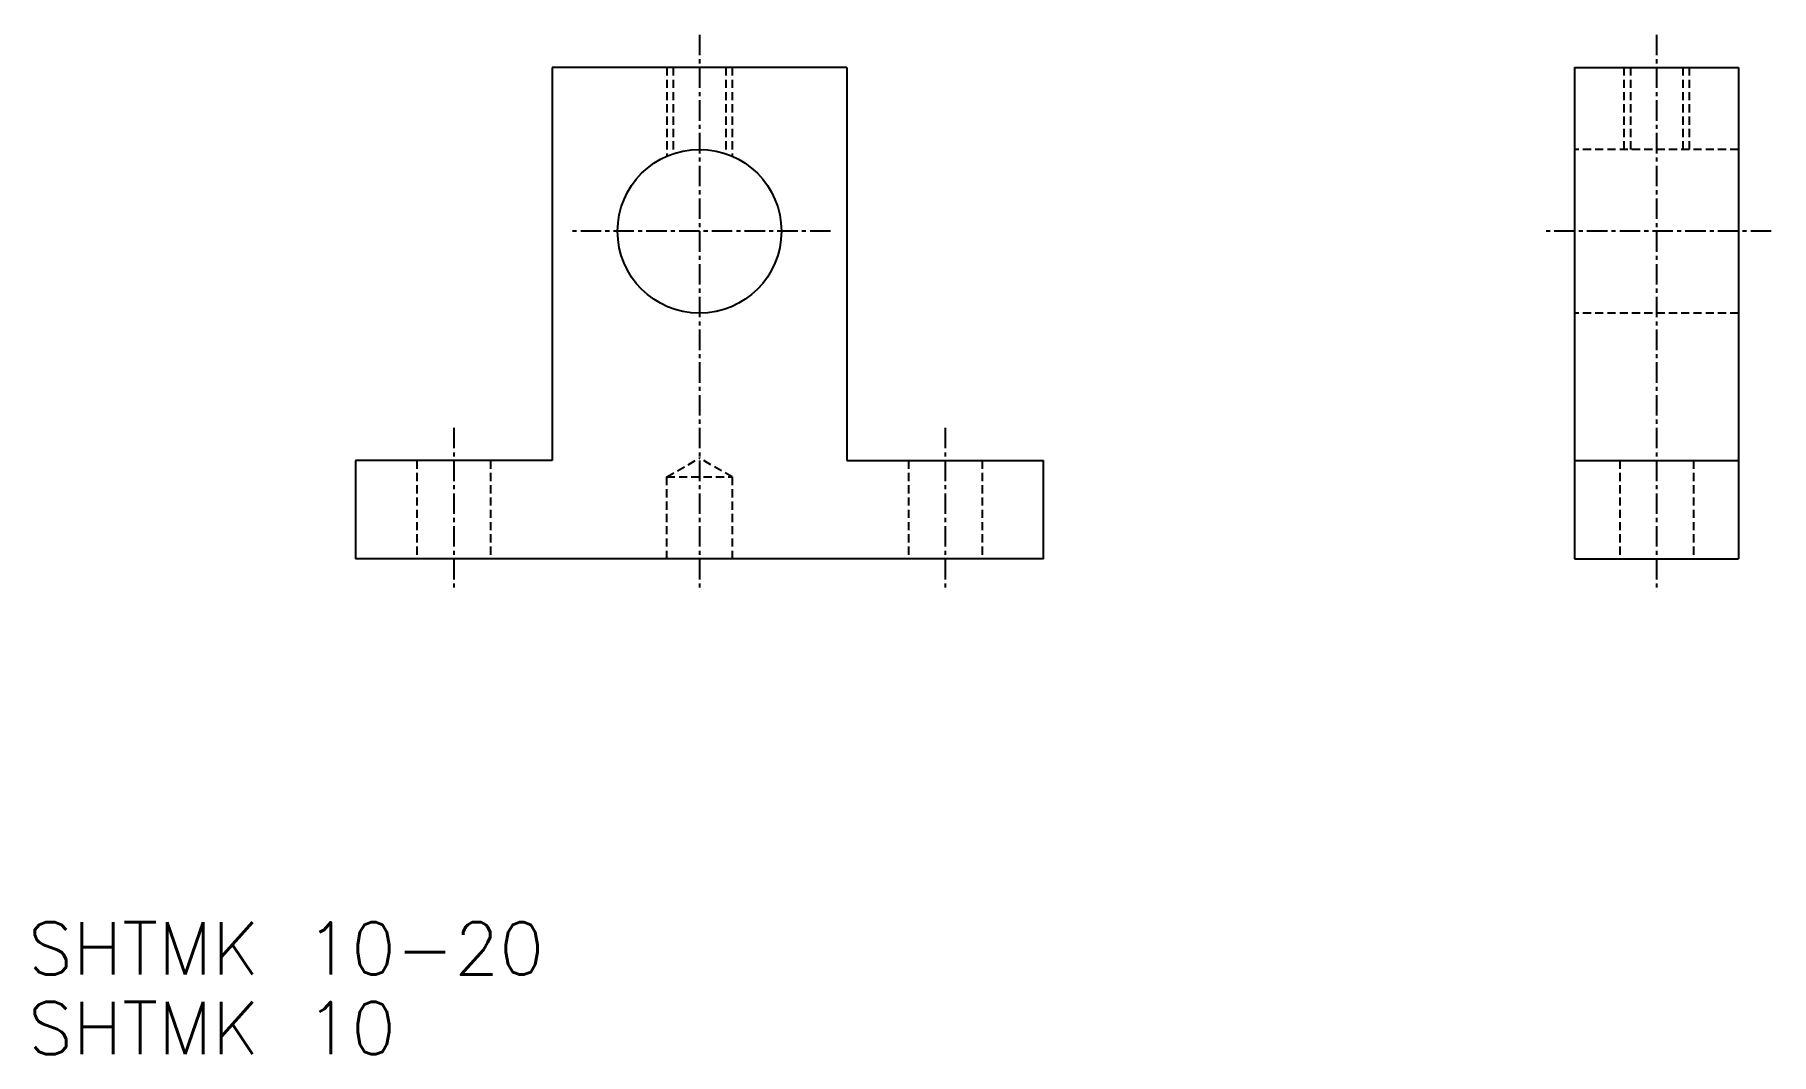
# Model space of a CAD drawing. Extents: x 534 to 640, y 75 to 137.
import ezdxf

# ---------------------------------------------------------------- set-up
doc = ezdxf.new("R2010")
doc.units = 0
doc.linetypes.add('CENTER', pattern=[2, 1.25, -0.25, 0.25, -0.25])
doc.linetypes.add('DASHED', pattern=[0.75, 0.5, -0.25])
doc.layers.get('0').update_dxf_attribs({"linetype": 'CONTINUOUS'})
doc.layers.add('CENTER', color=1, linetype='CENTER')
doc.styles.get("Standard").update_dxf_attribs({"font": 'txt.shx', "bigfont": 'bigfont.shx'})

msp = doc.modelspace()

# ---------------------------------------------------------------- linework, layer by layer
at = {"color": 7, "linetype": 'CONTINUOUS'}
for p, q in [((565.49, 135.05), (565.49, 111.05)), ((583.49, 135.05), (565.49, 135.05)), ((583.49, 135.05), (583.49, 111.05)), ((627.92, 135.05), (627.92, 105.05)), ((627.92, 135.05), (637.92, 135.05)), ((637.92, 135.05), (637.92, 105.05)), ((565.49, 111.05), (553.49, 111.05)), ((553.49, 111.05), (553.49, 105.05)), ((583.49, 111.05), (595.49, 111.05)), ((595.49, 105.05), (595.49, 111.05)), ((627.92, 111.05), (637.92, 111.05)), ((595.49, 105.05), (553.49, 105.05)), ((574.49, 105.05), (574.49, 105.05)), ((584.99, 105.05), (584.99, 105.05)), ((627.92, 105.05), (637.92, 105.05))]:
    msp.add_line(p, q, dxfattribs=at)
at = {"color": 3, "linetype": 'DASHED'}
for p, q in [((572.49, 135.05), (572.49, 129.63)), ((572.89, 135.05), (572.89, 129.78)), ((576.09, 135.05), (576.09, 129.78)), ((576.49, 135.05), (576.49, 129.63)), ((630.92, 135.05), (630.92, 130.05)), ((631.32, 135.05), (631.32, 130.05)), ((634.52, 135.05), (634.52, 130.05)), ((634.92, 135.05), (634.92, 130.05)), ((637.92, 130.05), (627.92, 130.05)), ((637.92, 120.05), (627.92, 120.05)), ((557.24, 111.05), (557.24, 105.05)), ((561.74, 111.05), (561.74, 105.05)), ((572.49, 110.05), (574.49, 111.2)), ((576.49, 110.05), (574.49, 111.2)), ((587.24, 111.05), (587.24, 105.05)), ((591.74, 111.05), (591.74, 105.05)), ((630.67, 111.05), (630.67, 105.05)), ((635.17, 111.05), (635.17, 105.05)), ((572.49, 105.05), (572.49, 110.05)), ((572.49, 110.05), (576.49, 110.05)), ((576.49, 110.05), (576.49, 105.05))]:
    msp.add_line(p, q, dxfattribs=at)
at = {"color": 7, "linetype": 'CONTINUOUS'}
msp.add_circle((574.49, 125.05), 5, dxfattribs=at)
at = {"layer": 'CENTER', "color": 1, "linetype": 'CENTER'}
for p, q in [((574.49, 137.05), (574.49, 103.05)), ((632.92, 137.05), (632.92, 103.05)), ((582.49, 125.05), (566.49, 125.05)), ((639.92, 125.05), (625.92, 125.05)), ((559.49, 113.05), (559.49, 103.05)), ((589.49, 113.05), (589.49, 103.05))]:
    msp.add_line(p, q, dxfattribs=at)

# ---------------------------------------------------------------- texts
at = {"color": 7, "linetype": 'CONTINUOUS'}
for s, p in [('SHTMK 10-20', (533.49, 79.67)), ('SHTMK 10', (533.49, 74.81))]:
    msp.add_text(s, height=3.2, dxfattribs=at).set_placement(p)

doc.saveas('drawing.dxf')
